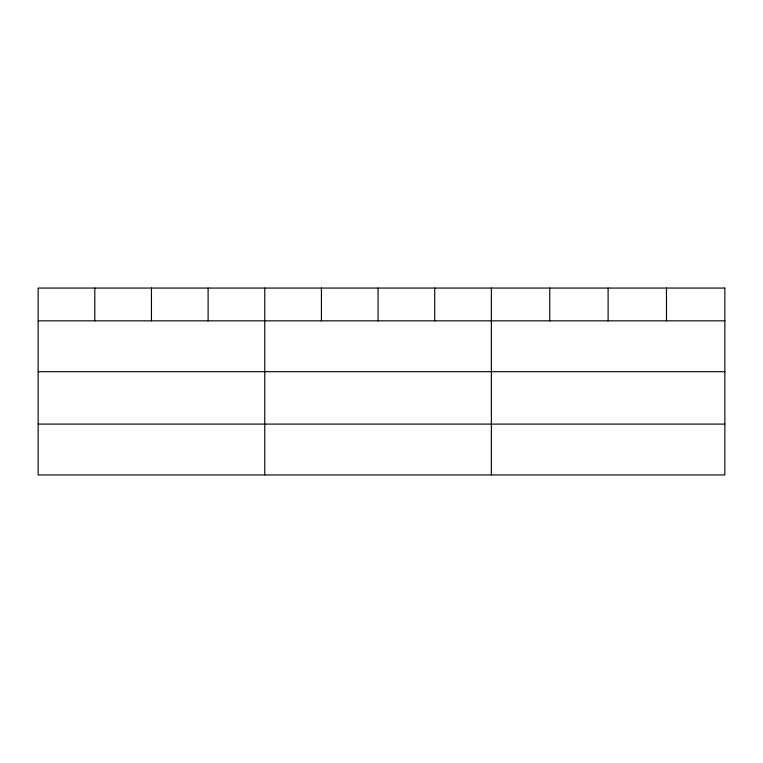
<?xml version="1.0" encoding="UTF-8"?>
<svg xmlns="http://www.w3.org/2000/svg" width="763" height="763" viewBox="0 0 763 763"><rect width="100%" height="100%" fill="white"/><g stroke="black" fill="none" stroke-linecap="round" stroke-linejoin="round"><path stroke-width="1.14" d="M38.15 320.841L724.85 320.841M38.15 371.695L724.85 371.695M38.15 424.094L724.85 424.094M666.48 288.061L666.48 320.841M608.111 288.061L608.111 320.841M549.741 288.061L549.741 320.841M491.372 288.061L491.372 474.939M434.719 288.061L434.719 320.841M378.066 288.061L378.066 320.841M321.414 288.061L321.414 320.841M264.761 288.061L264.761 474.939M208.108 288.061L208.108 320.841M151.456 288.061L151.456 320.841M94.803 288.061L94.803 320.841M724.85 288.061L38.15 288.061L38.15 474.939L724.85 474.939L724.85 288.061"/></g></svg>
